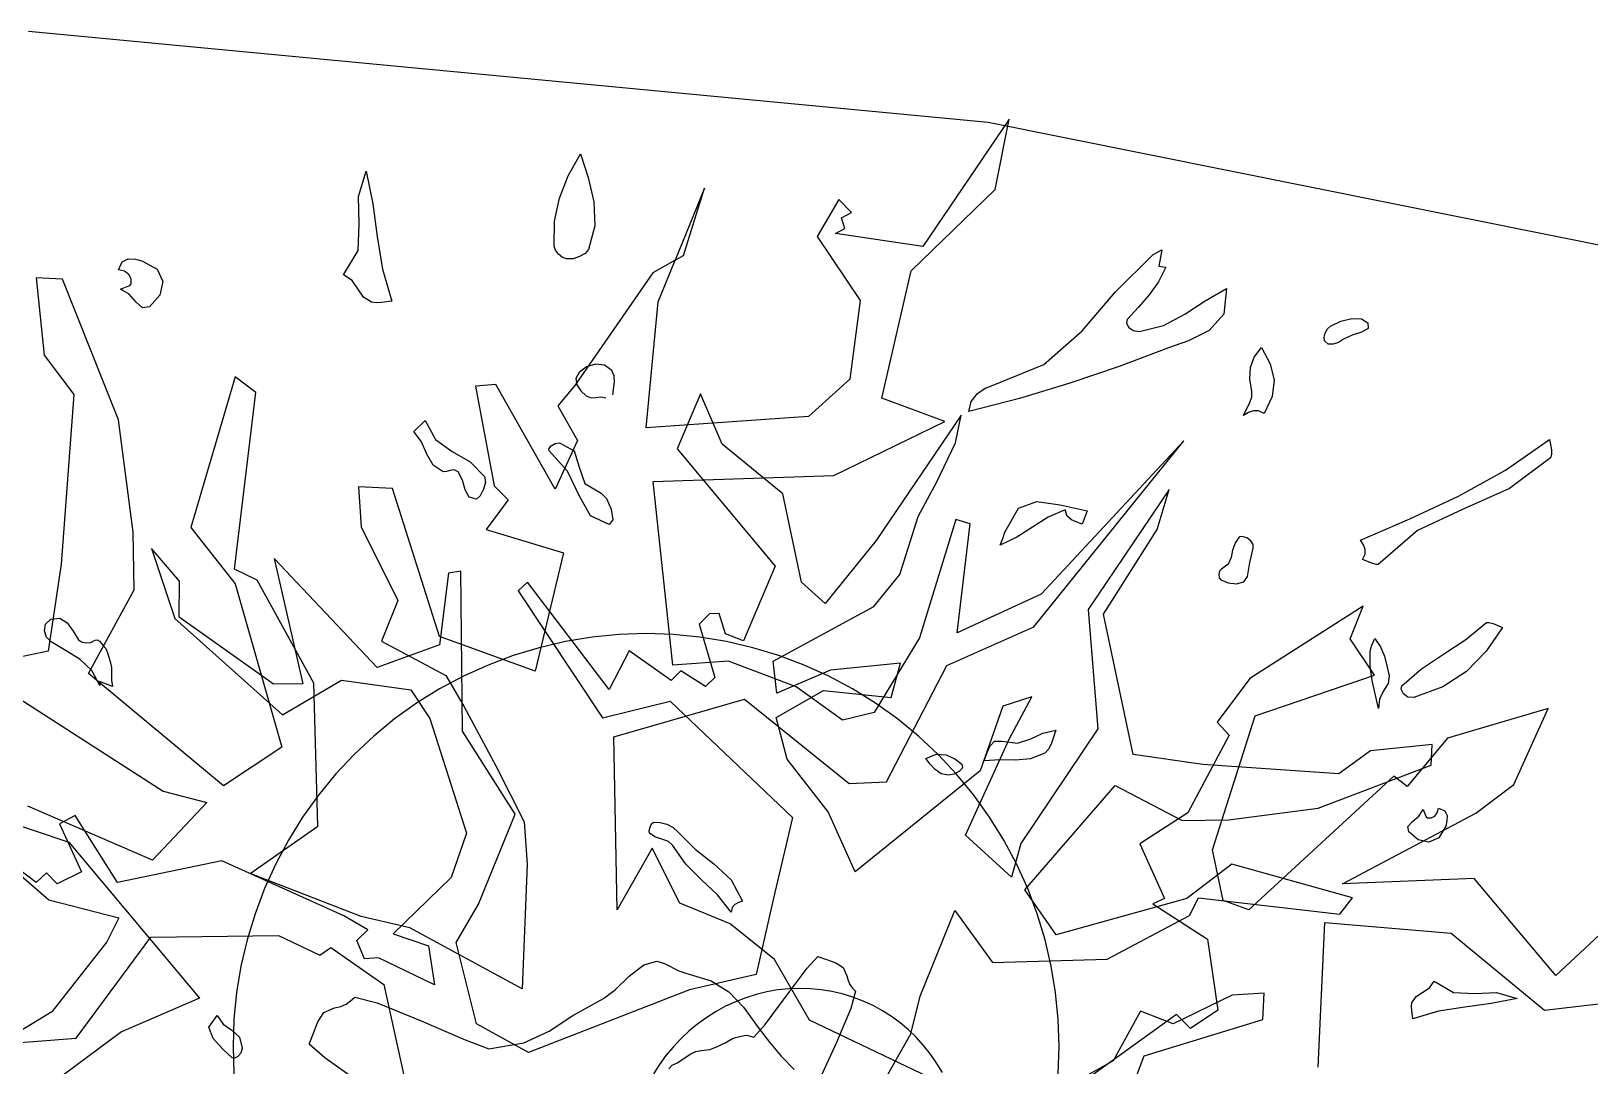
# Model space of a CAD drawing. Extents: x -81148 to 10972, y -53931 to 52487.
# Drawn here: x -21144 to -19922, y -24158 to -23347 of the extents above; entities that cross this region are included whole.
import ezdxf

# ---------------------------------------------------------------- set-up
doc = ezdxf.new("R2010")
doc.units = 0
doc.layers.get('0').update_dxf_attribs({"linetype": 'CONTINUOUS'})

msp = doc.modelspace()

# ---------------------------------------------------------------- linework, layer by layer
for p, q in [((-21145.9, -23346.8), (-20393.9, -23418)), ((-20377.4, -23415.8), (-20445, -23515.6)), ((-20393.9, -23418), (-19739.3, -23549.6)), ((-20388.5, -23470.8), (-20377.4, -23415.8)), ((-20723, -23460.3), (-20713.4, -23442.9)), ((-20713.4, -23442.9), (-20707.4, -23461.6)), ((-20887.4, -23476.5), (-20881.4, -23456.5)), ((-20881.4, -23456.5), (-20876.2, -23482)), ((-20729.8, -23477.6), (-20723, -23460.3)), ((-20707.4, -23461.6), (-20703, -23480.5)), ((-20886.7, -23497.8), (-20887.4, -23476.5)), ((-20616.1, -23469.9), (-20639.1, -23526.2)), ((-20632.6, -23522.6), (-20616.1, -23469.9)), ((-20454.1, -23534.7), (-20388.5, -23470.8)), ((-20876.2, -23482), (-20872.7, -23507.7)), ((-20733.6, -23495.7), (-20729.8, -23477.6)), ((-20703, -23480.5), (-20702.1, -23499.3)), ((-20510.8, -23478.7), (-20527.8, -23507.8)), ((-20501, -23488.8), (-20510.8, -23478.7)), ((-20508.7, -23493.2), (-20501, -23488.8)), ((-20887.7, -23518.7), (-20886.7, -23497.8)), ((-20734.1, -23515.3), (-20733.6, -23495.7)), ((-20702.1, -23499.3), (-20707, -23517.9)), ((-20506.1, -23501.4), (-20508.7, -23493.2)), ((-20872.7, -23507.7), (-20868.5, -23533.3)), ((-20527.8, -23507.8), (-20494.1, -23557.8)), ((-20513.6, -23505.4), (-20506.1, -23501.4)), ((-20445, -23515.6), (-20513.6, -23505.4)), ((-21072.6, -23527.6), (-21067.8, -23525.3)), ((-21067.8, -23525.3), (-21062.2, -23525.4)), ((-21062.2, -23525.4), (-21057, -23526.7)), ((-20899.1, -23537.7), (-20887.7, -23518.7)), ((-20733, -23518.4), (-20734.1, -23515.3)), ((-20730.6, -23521.6), (-20733, -23518.4)), ((-20727.4, -23524.1), (-20730.6, -23521.6)), ((-20724.2, -23525.3), (-20727.4, -23524.1)), ((-20719.2, -23525.1), (-20724.2, -23525.3)), ((-20714.1, -23523.5), (-20719.2, -23525.1)), ((-20709.7, -23521), (-20714.1, -23523.5)), ((-20707, -23517.9), (-20709.7, -23521)), ((-20639.1, -23526.2), (-20632.6, -23522.6)), ((-20294.2, -23551), (-20264.6, -23521.8)), ((-20264.6, -23521.8), (-20257.7, -23518.3)), ((-20258.7, -23524), (-20260.2, -23531.1)), ((-20257.7, -23518.3), (-20258.7, -23524)), ((-21075.4, -23533.8), (-21072.6, -23527.6)), ((-21070.6, -23535), (-21075.4, -23533.8)), ((-21067.2, -23537.5), (-21070.6, -23535)), ((-21065.4, -23540.9), (-21067.2, -23537.5)), ((-21057, -23526.7), (-21045.1, -23533.4)), ((-21045.1, -23533.4), (-21040.7, -23543.1)), ((-20892.3, -23542.2), (-20899.1, -23537.7)), ((-20868.5, -23533.3), (-20861.1, -23558.3)), ((-20656.6, -23536.2), (-20717.7, -23624.5)), ((-20639.1, -23526.2), (-20656.6, -23536.2)), ((-20652.5, -23559), (-20639.1, -23526.2)), ((-20477.3, -23634.3), (-20454.1, -23534.7)), ((-20254.6, -23531.8), (-20260.3, -23543.3)), ((-20260.2, -23531.1), (-20254.6, -23531.8)), ((-21119.2, -23541.2), (-21139.9, -23540.2)), ((-21139.9, -23540.2), (-21133.7, -23600.6)), ((-21075.5, -23651.5), (-21119.2, -23541.2)), ((-21073.9, -23548.9), (-21068.6, -23547)), ((-21067.1, -23553), (-21073.9, -23548.9)), ((-21068.6, -23547), (-21066.5, -23546)), ((-21066.5, -23546), (-21065.4, -23544.7)), ((-21065.4, -23544.7), (-21065.4, -23540.9)), ((-21040.7, -23543.1), (-21043, -23553.6)), ((-20883.5, -23555.2), (-20892.3, -23542.2)), ((-20260.3, -23543.3), (-20267.6, -23553.5)), ((-20223.7, -23558.1), (-20207.2, -23548.5)), ((-20207.2, -23548.5), (-20209.1, -23568.5)), ((-21061.6, -23559.2), (-21067.1, -23553)), ((-21056.5, -23563.7), (-21061.6, -23559.2)), ((-21043, -23553.6), (-21051, -23562.9)), ((-20877, -23559.3), (-20883.5, -23555.2)), ((-20873.3, -23559.8), (-20877, -23559.3)), ((-20869.3, -23559.5), (-20873.3, -23559.8)), ((-20861.1, -23558.3), (-20869.3, -23559.5)), ((-20661.9, -23657.7), (-20652.5, -23559)), ((-20494.1, -23557.8), (-20502.3, -23619.5)), ((-20320.3, -23581.6), (-20294.2, -23551)), ((-20267.6, -23553.5), (-20276.1, -23563.1)), ((-20239.7, -23568.5), (-20223.7, -23558.1)), ((-21051, -23562.9), (-21056.5, -23563.7)), ((-20285, -23572.7), (-20285.5, -23575.4)), ((-20276.1, -23563.1), (-20285, -23572.7)), ((-20256.5, -23577.4), (-20239.7, -23568.5)), ((-20209.1, -23568.5), (-20220.6, -23581.3)), ((-20125.6, -23577.9), (-20117.6, -23574.1)), ((-20117.6, -23574.1), (-20109, -23572)), ((-20109, -23572), (-20101.3, -23572.2)), ((-20101.3, -23572.2), (-20096.3, -23575.4)), ((-20350.2, -23608), (-20320.3, -23581.6)), ((-20285.5, -23575.4), (-20283.8, -23578.7)), ((-20283.8, -23578.7), (-20280.3, -23581.5)), ((-20280.3, -23581.5), (-20275.4, -23582.3)), ((-20275.4, -23582.3), (-20256.5, -23577.4)), ((-20220.6, -23581.3), (-20236.8, -23589.4)), ((-20130.6, -23586.7), (-20129.7, -23583.4)), ((-20129.7, -23583.4), (-20127.9, -23580.2)), ((-20127.9, -23580.2), (-20125.6, -23577.9)), ((-20108.6, -23585), (-20115.3, -23588.2)), ((-20101.2, -23582.7), (-20108.6, -23585)), ((-20096, -23579.9), (-20101.2, -23582.7)), ((-20096.3, -23575.4), (-20096, -23579.9)), ((-20252.5, -23595.1), (-20291.1, -23609.5)), ((-20236.8, -23589.4), (-20252.5, -23595.1)), ((-20185.3, -23602.4), (-20179.7, -23594.6)), ((-20179.7, -23594.6), (-20172.8, -23607.4)), ((-20130.2, -23589.4), (-20130.6, -23586.7)), ((-20127.4, -23592.1), (-20130.2, -23589.4)), ((-20123.6, -23592.2), (-20127.4, -23592.1)), ((-20119.3, -23590.7), (-20123.6, -23592.2)), ((-20115.3, -23588.2), (-20119.3, -23590.7)), ((-21133.7, -23600.6), (-21110.3, -23631.5)), ((-20708.6, -23609.8), (-20714.5, -23614.2)), ((-20701.6, -23607.7), (-20708.6, -23609.8)), ((-20694.6, -23608.5), (-20701.6, -23607.7)), ((-20688.8, -23612.7), (-20694.6, -23608.5)), ((-20391.2, -23624.7), (-20350.2, -23608)), ((-20291.1, -23609.5), (-20329.9, -23622.7)), ((-20188.8, -23619.2), (-20188.2, -23610.4)), ((-20188.2, -23610.4), (-20185.3, -23602.4)), ((-20172.8, -23607.4), (-20169.8, -23620.2)), ((-20984.1, -23617.7), (-21018.7, -23735.8)), ((-20967.7, -23630), (-20984.1, -23617.7)), ((-20714.5, -23614.2), (-20716.9, -23619)), ((-20716.9, -23619), (-20716.2, -23624)), ((-20686.9, -23617), (-20688.8, -23612.7)), ((-20688.1, -23631.7), (-20686.7, -23621.7)), ((-20686.7, -23621.7), (-20686.9, -23617)), ((-20502.3, -23619.5), (-20534.6, -23648.7)), ((-20329.9, -23622.7), (-20369.2, -23634.6)), ((-20187.3, -23629.1), (-20188.8, -23619.2)), ((-20169.8, -23620.2), (-20171.2, -23633.2)), ((-21110.3, -23631.5), (-21120.2, -23764.5)), ((-20984.4, -23768.5), (-20967.7, -23630)), ((-20779.7, -23623.8), (-20795.6, -23625.1)), ((-20795.6, -23625.1), (-20781, -23703.1)), ((-20733.2, -23705.8), (-20779.7, -23623.8)), ((-20717.7, -23624.5), (-20731.2, -23640.3)), ((-20716.2, -23624), (-20713.2, -23628.6)), ((-20713.2, -23628.6), (-20708.9, -23632.6)), ((-20708.9, -23632.6), (-20705.1, -23634.1)), ((-20705.1, -23634.1), (-20701.4, -23633.8)), ((-20701.4, -23633.8), (-20697.5, -23633.3)), ((-20697.5, -23633.3), (-20693.4, -23634.2)), ((-20619.4, -23631.1), (-20637.6, -23674)), ((-20602.2, -23670.5), (-20619.4, -23631.1)), ((-20427.8, -23652.8), (-20477.3, -23634.3)), ((-20369.2, -23634.6), (-20409.1, -23644.9)), ((-20407.2, -23636.9), (-20402.2, -23630.8)), ((-20402.2, -23630.8), (-20396.2, -23626.7)), ((-20396.2, -23626.7), (-20391.2, -23624.7)), ((-20189, -23638.3), (-20187.3, -23633.6)), ((-20187.3, -23633.6), (-20187.3, -23629.1)), ((-20171.2, -23633.2), (-20177.6, -23646.4)), ((-20731.2, -23640.3), (-20715.7, -23667.5)), ((-20409.1, -23644.9), (-20407.2, -23636.9)), ((-20193.7, -23647.9), (-20189, -23638.3)), ((-20189.9, -23645.7), (-20193.7, -23647.9)), ((-20185.9, -23644.4), (-20189.9, -23645.7)), ((-20181.9, -23644.4), (-20185.9, -23644.4)), ((-20177.6, -23646.4), (-20181.9, -23644.4)), ((-21064, -23739.3), (-21075.5, -23651.5)), ((-20844, -23660.5), (-20835.1, -23652)), ((-20835.1, -23652), (-20826.9, -23666.8)), ((-20534.6, -23648.7), (-20661.9, -23657.7)), ((-20514.7, -23695), (-20427.8, -23652.8)), ((-20415, -23647.8), (-20481.7, -23746)), ((-20419.5, -23669.5), (-20415, -23647.8)), ((-20837.9, -23668.6), (-20844, -23660.5)), ((-20833.7, -23678.2), (-20837.9, -23668.6)), ((-20826.9, -23666.8), (-20813.9, -23676.1)), ((-20738.1, -23674.1), (-20736.3, -23671.9)), ((-20736.3, -23671.9), (-20733.2, -23670)), ((-20715.7, -23667.5), (-20733.2, -23705.8)), ((-20733.2, -23670), (-20729.8, -23669.3)), ((-20729.8, -23669.3), (-20718.3, -23675.8)), ((-20554.8, -23709.4), (-20602.2, -23670.5)), ((-20434.1, -23700), (-20419.5, -23669.5)), ((-20358.2, -23813.5), (-20240.5, -23667.8)), ((-20240.5, -23667.8), (-20352.3, -23788)), ((-19988.4, -23690.9), (-19953.9, -23666.9)), ((-19953.9, -23666.9), (-19952.5, -23675)), ((-20828.8, -23686.8), (-20833.7, -23678.2)), ((-20813.9, -23676.1), (-20799.8, -23684.3)), ((-20799.8, -23684.3), (-20788.5, -23695.8)), ((-20737.8, -23675.8), (-20738.1, -23674.1)), ((-20723.5, -23691.5), (-20737.8, -23675.8)), ((-20718.3, -23675.8), (-20714.3, -23688.4)), ((-20637.6, -23674), (-20560.9, -23766.2)), ((-19953.3, -23681.3), (-19985.3, -23705.3)), ((-19952.3, -23678.6), (-19953.3, -23681.3)), ((-19952.5, -23675), (-19952.3, -23678.6)), ((-20820.9, -23692.1), (-20828.8, -23686.8)), ((-20818.4, -23691.9), (-20820.9, -23692.1)), ((-20815.4, -23691), (-20818.4, -23691.9)), ((-20812.3, -23690.6), (-20815.4, -23691)), ((-20809.3, -23692.2), (-20812.3, -23690.6)), ((-20805.8, -23698.7), (-20809.3, -23692.2)), ((-20788.5, -23695.8), (-20787.9, -23700.2)), ((-20714.5, -23710.6), (-20723.5, -23691.5)), ((-20714.3, -23688.4), (-20709.9, -23701.3)), ((-20656.5, -23699.6), (-20514.7, -23695)), ((-20025.2, -23711.2), (-19988.4, -23690.9)), ((-20860.7, -23705.3), (-20887.4, -23703.9)), ((-20887.4, -23703.9), (-20885.3, -23735.3)), ((-20823.9, -23821.1), (-20860.7, -23705.3)), ((-20803.6, -23706.3), (-20805.8, -23698.7)), ((-20800.6, -23712.1), (-20803.6, -23706.3)), ((-20789.3, -23705.8), (-20791.9, -23710.9)), ((-20787.9, -23700.2), (-20789.3, -23705.8)), ((-20781, -23703.1), (-20770.1, -23714.2)), ((-20709.9, -23701.3), (-20697.2, -23708.9)), ((-20641.1, -23843.6), (-20656.5, -23699.6)), ((-20448.6, -23727.1), (-20434.1, -23700)), ((-20251.9, -23706.1), (-20315.4, -23800.1)), ((-20261.5, -23737.3), (-20251.9, -23706.1)), ((-19985.3, -23705.3), (-20021.6, -23721.3)), ((-20794.9, -23713.5), (-20800.6, -23712.1)), ((-20791.9, -23710.9), (-20794.9, -23713.5)), ((-20770.1, -23714.2), (-20787.2, -23737.3)), ((-20705.5, -23726.7), (-20714.5, -23710.6)), ((-20697.2, -23708.9), (-20693, -23713.1)), ((-20693, -23713.1), (-20689.4, -23721.5)), ((-20540.1, -23778.7), (-20554.8, -23709.4)), ((-20380.7, -23739.3), (-20370.2, -23720.7)), ((-20370.2, -23720.7), (-20355.6, -23715.4)), ((-20355.6, -23715.4), (-20337.4, -23717.9)), ((-20337.4, -23717.9), (-20316.3, -23722.7)), ((-20063.3, -23729), (-20025.2, -23711.2)), ((-20691, -23733.4), (-20705.5, -23726.7)), ((-20688.1, -23729.7), (-20691, -23733.4)), ((-20689.4, -23721.5), (-20688.1, -23729.7)), ((-20463.2, -23772.7), (-20448.6, -23727.1)), ((-20419.2, -23729.5), (-20447.8, -23822.3)), ((-20408, -23732.8), (-20419.2, -23729.5)), ((-20418.2, -23818.3), (-20408, -23732.8)), ((-20346.8, -23727.7), (-20359.2, -23735.4)), ((-20333.5, -23721.9), (-20346.8, -23727.7)), ((-20331.9, -23727), (-20333.5, -23721.9)), ((-20328.6, -23729.8), (-20331.9, -23727)), ((-20324.4, -23731.5), (-20328.6, -23729.8)), ((-20320.1, -23733.1), (-20324.4, -23731.5)), ((-20316.3, -23722.7), (-20320.1, -23733.1)), ((-20102.2, -23745.7), (-20063.3, -23729)), ((-20021.6, -23721.3), (-20057.5, -23738.2)), ((-21063.2, -23784.6), (-21064, -23739.3)), ((-21018.7, -23735.8), (-20984.1, -23780)), ((-20885.3, -23735.3), (-20856.4, -23793)), ((-20787.2, -23737.3), (-20726.7, -23755.5)), ((-20371.4, -23743.4), (-20384.5, -23749.7)), ((-20384.5, -23749.7), (-20382.5, -23744.5)), ((-20382.5, -23744.5), (-20380.7, -23739.3)), ((-20359.2, -23735.4), (-20371.4, -23743.4)), ((-20303.6, -23803.8), (-20261.5, -23737.3)), ((-20198.3, -23744.6), (-20200.3, -23748)), ((-20196.8, -23743.2), (-20198.3, -23744.6)), ((-20194.7, -23742.8), (-20196.8, -23743.2)), ((-20191.1, -23743.9), (-20194.7, -23742.8)), ((-20188.1, -23746.2), (-20191.1, -23743.9)), ((-20057.5, -23738.2), (-20088.3, -23764.7)), ((-21027.7, -23777.8), (-21049.6, -23752.2)), ((-21049.6, -23752.2), (-21031.2, -23807.1)), ((-20726.7, -23755.5), (-20748.9, -23848.4)), ((-20481.7, -23746), (-20521.7, -23795.3)), ((-20202.3, -23753.6), (-20203.5, -23759.4)), ((-20200.3, -23748), (-20202.3, -23753.6)), ((-20186.3, -23749), (-20188.1, -23746.2)), ((-20187.6, -23757.7), (-20186.1, -23752)), ((-20186.1, -23752), (-20186.3, -23749)), ((-20099.8, -23749.3), (-20102.2, -23745.7)), ((-20100.6, -23760.9), (-20098.5, -23756.8)), ((-20098.4, -23753), (-20099.8, -23749.3)), ((-20098.5, -23756.8), (-20098.4, -23753)), ((-21120.2, -23764.5), (-21130.5, -23832.7)), ((-20966.6, -23777.1), (-20984.4, -23768.5)), ((-20872.7, -23845.4), (-20953.4, -23760)), ((-20953.4, -23760), (-20931, -23858.4)), ((-20560.9, -23766.2), (-20585.6, -23824.7)), ((-20210.9, -23768.3), (-20212.5, -23769.9)), ((-20205.8, -23764.6), (-20210.9, -23768.3)), ((-20203.5, -23759.4), (-20205.8, -23764.6)), ((-20190.7, -23774.3), (-20188.7, -23763.3)), ((-20188.7, -23763.3), (-20187.6, -23757.7)), ((-20093.1, -23763.8), (-20100.6, -23760.9)), ((-20089.9, -23764.8), (-20093.1, -23763.8)), ((-20088.3, -23764.7), (-20089.9, -23764.8)), ((-21027.8, -23806.1), (-21027.7, -23777.8)), ((-20984.1, -23780), (-20947.4, -23907.8)), ((-20922.3, -23857.7), (-20966.6, -23777.1)), ((-20816.9, -23771.6), (-20823.9, -23827.7)), ((-20807.2, -23769.9), (-20816.9, -23771.6)), ((-20805.7, -23895.5), (-20807.2, -23769.9)), ((-20755, -23778.6), (-20762.1, -23785.3)), ((-20690.8, -23862.8), (-20755, -23778.6)), ((-20521.7, -23795.3), (-20540.1, -23778.7)), ((-20483.4, -23797.8), (-20463.2, -23772.7)), ((-20212.5, -23769.9), (-20213.1, -23772.5)), ((-20213.1, -23772.5), (-20212.8, -23775.1)), ((-20212.8, -23775.1), (-20211.5, -23776.8)), ((-20211.5, -23776.8), (-20205.7, -23779.1)), ((-20205.7, -23779.1), (-20199.2, -23779.8)), ((-20199.2, -23779.8), (-20193.6, -23778.4)), ((-20193.6, -23778.4), (-20190.7, -23774.3)), ((-21099, -23850.3), (-21063.2, -23784.6)), ((-20856.4, -23793), (-20869.4, -23824.8)), ((-20762.1, -23785.3), (-20696, -23884.9)), ((-20352.3, -23788), (-20418.2, -23818.3)), ((-20953.8, -23858.6), (-21027.8, -23806.1)), ((-20612.2, -23803.3), (-20620.4, -23811.5)), ((-20604.7, -23803.1), (-20612.2, -23803.3)), ((-20599.6, -23819.2), (-20604.7, -23803.1)), ((-20562.3, -23840.4), (-20483.4, -23797.8)), ((-20315.4, -23800.1), (-20308, -23893.5)), ((-20280.2, -23913.7), (-20303.6, -23803.8)), ((-20100.1, -23797.4), (-20188.7, -23854)), ((-20110.2, -23823), (-20100.1, -23797.4)), ((-21133.5, -23816.7), (-21132.6, -23811.6)), ((-21131.7, -23821.8), (-21133.5, -23816.7)), ((-21132.6, -23811.6), (-21128.5, -23807.6)), ((-21128.5, -23807.6), (-21121.3, -23806.8)), ((-21121.3, -23806.8), (-21115.6, -23810.6)), ((-21115.6, -23810.6), (-21110.8, -23816.9)), ((-21110.8, -23816.9), (-21106.7, -23823.7)), ((-21031.2, -23807.1), (-20946.8, -23882.7)), ((-20620.4, -23811.5), (-20608, -23853.4)), ((-20426.3, -23843.8), (-20358.2, -23813.5)), ((-20019.6, -23823.6), (-20003.3, -23810.3)), ((-19990.8, -23814.1), (-20003.6, -23832.8)), ((-20003.3, -23810.3), (-20001.4, -23810.1)), ((-20001.4, -23810.1), (-19998.2, -23811.1)), ((-19998.2, -23811.1), (-19990.8, -23814.1)), ((-21128.1, -23825.5), (-21131.7, -23821.8)), ((-21116.5, -23832.4), (-21128.1, -23825.5)), ((-21106.7, -23823.7), (-21104.4, -23825.5)), ((-21104.4, -23825.5), (-21101, -23826.2)), ((-21101, -23826.2), (-21097.2, -23825.8)), ((-21097.2, -23825.8), (-21093.7, -23824.1)), ((-21093.7, -23824.1), (-21092, -23823.7)), ((-21092, -23823.7), (-21090.4, -23824.8)), ((-21090.4, -23824.8), (-21087.3, -23828.3)), ((-21087.3, -23828.3), (-21085.3, -23830.7)), ((-21085.3, -23830.7), (-21084, -23833.9)), ((-20823.9, -23827.7), (-20872.7, -23845.4)), ((-20869.4, -23824.8), (-20818.9, -23851.7)), ((-20748.9, -23848.4), (-20823.9, -23821.1)), ((-20745.7, -23830), (-20766, -23836.1)), ((-20725.1, -23825.1), (-20745.7, -23830)), ((-20704.2, -23821.7), (-20725.1, -23825.1)), ((-20683.1, -23819.6), (-20704.2, -23821.7)), ((-20661.9, -23818.9), (-20683.1, -23819.6)), ((-20640.8, -23819.6), (-20661.9, -23818.9)), ((-20619.7, -23821.7), (-20640.8, -23819.6)), ((-20598.8, -23825.1), (-20619.7, -23821.7)), ((-20585.6, -23824.7), (-20599.6, -23819.2)), ((-20578.2, -23830), (-20598.8, -23825.1)), ((-20557.9, -23836.1), (-20578.2, -23830)), ((-20447.8, -23822.3), (-20483.1, -23880.8)), ((-20091.2, -23851.5), (-20110.2, -23823)), ((-20094.5, -23833.2), (-20094, -23830.5)), ((-20094, -23830.5), (-20093.1, -23827.9)), ((-20093.1, -23827.9), (-20090.9, -23822.7)), ((-20090.9, -23822.7), (-20086.4, -23829.3)), ((-20086.4, -23829.3), (-20083.4, -23836.5)), ((-20037.1, -23835.1), (-20019.6, -23823.6)), ((-21130.5, -23832.7), (-21273.3, -23862.2)), ((-21105.5, -23839.3), (-21116.5, -23832.4)), ((-21096.3, -23847.9), (-21105.5, -23839.3)), ((-21084, -23833.9), (-21083.1, -23837.3)), ((-21083.1, -23837.3), (-21082, -23840.7)), ((-21082, -23840.7), (-21080.9, -23845.4)), ((-20766, -23836.1), (-20785.8, -23843.6)), ((-20675.3, -23832.3), (-20690.8, -23862.8)), ((-20642.3, -23855.8), (-20675.3, -23832.3)), ((-20597.3, -23840.6), (-20641.1, -23843.6)), ((-20544.4, -23860.6), (-20597.3, -23840.6)), ((-20559.4, -23865.7), (-20562.3, -23840.4)), ((-20538.1, -23843.6), (-20557.9, -23836.1)), ((-20462.5, -23842.2), (-20517.3, -23847.5)), ((-20469.9, -23869), (-20462.5, -23842.2)), ((-20094.5, -23844.6), (-20094.5, -23833.2)), ((-20083.4, -23836.5), (-20081.4, -23844.2)), ((-20054.2, -23846.6), (-20037.1, -23835.1)), ((-20003.6, -23832.8), (-20019, -23848.5)), ((-20993, -23938.3), (-21099, -23850.3)), ((-21089.9, -23859.5), (-21096.3, -23847.9)), ((-21080.9, -23845.4), (-21080.8, -23855.4)), ((-20805.1, -23852.3), (-20823.8, -23862.3)), ((-20818.9, -23851.7), (-20804.7, -23875.9)), ((-20785.8, -23843.6), (-20805.1, -23852.3)), ((-20634.6, -23848.2), (-20642.3, -23855.8)), ((-20615.4, -23860.4), (-20634.6, -23848.2)), ((-20608, -23853.4), (-20615.4, -23860.4)), ((-20517.3, -23847.5), (-20559.4, -23865.7)), ((-20518.8, -23852.3), (-20538.1, -23843.6)), ((-20500.1, -23862.3), (-20518.8, -23852.3)), ((-20473.5, -23935.2), (-20426.3, -23843.8)), ((-20188.7, -23854), (-20214.5, -23888.2)), ((-20184.5, -23883.3), (-20091.2, -23851.5)), ((-20092.9, -23855.7), (-20094.5, -23844.6)), ((-20081.4, -23844.2), (-20079.7, -23851.9)), ((-20079.7, -23851.9), (-20080.5, -23857.9)), ((-20069.7, -23859.8), (-20054.2, -23846.6)), ((-20019, -23848.5), (-20037.6, -23860.7)), ((-21156.8, -23867.4), (-21040.3, -23942.4)), ((-21080, -23860.4), (-21090.2, -23856.4)), ((-21090.2, -23856.4), (-21089.9, -23859.5)), ((-21080.8, -23855.4), (-21080, -23860.4)), ((-20931, -23858.4), (-20953.8, -23858.6)), ((-20946.8, -23882.7), (-20900.7, -23855.4)), ((-20919.2, -23969.9), (-20922.3, -23857.7)), ((-20900.7, -23855.4), (-20846.2, -23862.9)), ((-20846.2, -23862.9), (-20831.4, -23885.4)), ((-20823.8, -23862.3), (-20841.8, -23873.5)), ((-20559.9, -23884.8), (-20523, -23863.5)), ((-20507.9, -23886.7), (-20544.4, -23860.6)), ((-20523, -23863.5), (-20469.9, -23869)), ((-20482.1, -23873.5), (-20500.1, -23862.3)), ((-20087.9, -23877.6), (-20092.9, -23855.7)), ((-20084, -23863.8), (-20087.3, -23870.2)), ((-20080.5, -23857.9), (-20084, -23863.8)), ((-20070.2, -23862.5), (-20069.7, -23859.8)), ((-20068.4, -23866), (-20070.2, -23862.5)), ((-20065, -23868.7), (-20068.4, -23866)), ((-20037.6, -23860.7), (-20060.2, -23869)), ((-20841.8, -23873.5), (-20859, -23885.8)), ((-20804.7, -23875.9), (-20779.8, -23922.6)), ((-20696, -23884.9), (-20643.2, -23871.9)), ((-20687.3, -23899.9), (-20584.8, -23870.2)), ((-20643.2, -23871.9), (-20547.3, -23963.1)), ((-20584.8, -23870.2), (-20502.9, -23936.4)), ((-20464.9, -23885.8), (-20482.1, -23873.5)), ((-20382.4, -23875.9), (-20400.2, -23926.5)), ((-20359.7, -23868.5), (-20382.4, -23875.9)), ((-20377.5, -23901.7), (-20359.7, -23868.5)), ((-20087.3, -23870.2), (-20087.9, -23877.6)), ((-20060.2, -23869), (-20065, -23868.7)), ((-19954.9, -23877.7), (-20034, -23900.8)), ((-19981.8, -23937.1), (-19954.9, -23877.7)), ((-20859, -23885.8), (-20875.4, -23899.2)), ((-20831.4, -23885.4), (-20802.7, -23975.4)), ((-20551.3, -23917.3), (-20559.9, -23884.8)), ((-20483.1, -23880.8), (-20507.9, -23886.7)), ((-20448.5, -23899.2), (-20464.9, -23885.8)), ((-20218.1, -23988.5), (-20184.5, -23883.3)), ((-20214.5, -23888.2), (-20204.9, -23898.4)), ((-20875.4, -23899.2), (-20890.8, -23913.7)), ((-20764.5, -23960.3), (-20805.7, -23895.5)), ((-20684.7, -24035.5), (-20687.3, -23899.9)), ((-20433.1, -23913.7), (-20448.5, -23899.2)), ((-20411.7, -23977), (-20377.5, -23901.7)), ((-20392.4, -23907), (-20388.8, -23903.1)), ((-20388.8, -23903.1), (-20383.1, -23903.1)), ((-20383.1, -23903.1), (-20370.9, -23904.7)), ((-20370.9, -23904.7), (-20360.5, -23901.5)), ((-20308, -23893.5), (-20368.3, -23983.4)), ((-20360.5, -23901.5), (-20351, -23897)), ((-20351, -23897), (-20340.9, -23894.6)), ((-20340.9, -23894.6), (-20344.2, -23904.7)), ((-20204.9, -23898.4), (-20237.3, -23959.3)), ((-20034, -23900.8), (-20065.4, -23938.8)), ((-20947.4, -23907.8), (-20993, -23938.3)), ((-20890.8, -23913.7), (-20905.3, -23929.2)), ((-20442.8, -23916.9), (-20434.6, -23913.3)), ((-20434.6, -23913.3), (-20426.7, -23913.9)), ((-20418.6, -23929.2), (-20433.1, -23913.7)), ((-20426.7, -23913.9), (-20419.9, -23917.1)), ((-20397.1, -23918.5), (-20394.8, -23912.7)), ((-20394.8, -23912.7), (-20392.4, -23907)), ((-20349.5, -23912.6), (-20360.6, -23917.1)), ((-20346.3, -23909.2), (-20349.5, -23912.6)), ((-20344.2, -23904.7), (-20346.3, -23909.2)), ((-20225.6, -23921.5), (-20280.2, -23913.7)), ((-20094.3, -23910.8), (-20119.1, -23928.9)), ((-20045.9, -23905.9), (-20094.3, -23910.8)), ((-20046.8, -23921.9), (-20045.9, -23905.9)), ((-20779.8, -23922.6), (-20757.5, -23966.4)), ((-20519.2, -23958.6), (-20551.3, -23917.3)), ((-20400.2, -23926.5), (-20498.2, -24005.7)), ((-20439.2, -23921.3), (-20442.8, -23916.9)), ((-20435.4, -23925.5), (-20439.2, -23921.3)), ((-20430.8, -23928.7), (-20435.4, -23925.5)), ((-20425.2, -23929.9), (-20430.8, -23928.7)), ((-20416.3, -23926.8), (-20420.5, -23929)), ((-20419.9, -23917.1), (-20414.5, -23921.3)), ((-20413.9, -23924), (-20416.3, -23926.8)), ((-20414.5, -23921.3), (-20413.9, -23924)), ((-20384.8, -23917.8), (-20397.1, -23918.5)), ((-20372.5, -23918.1), (-20384.8, -23917.8)), ((-20360.6, -23917.1), (-20372.5, -23918.1)), ((-20119.1, -23928.9), (-20225.6, -23921.5)), ((-20135.2, -23955.8), (-20046.8, -23921.9)), ((-20905.3, -23929.2), (-20918.7, -23945.6)), ((-20502.9, -23936.4), (-20473.5, -23935.2)), ((-20420.5, -23929), (-20425.2, -23929.9)), ((-20405.2, -23945.6), (-20418.6, -23929.2)), ((-20365.1, -24019.8), (-20294.4, -23938)), ((-20294.4, -23938), (-20241.8, -23965.5)), ((-20076, -23930.6), (-20189.5, -24035.4)), ((-20065.4, -23938.8), (-20076, -23930.6)), ((-20011.6, -23959.7), (-19981.8, -23937.1)), ((-21006.2, -23951.3), (-21048.8, -23996.6)), ((-21040.3, -23942.4), (-21006.2, -23951.3)), ((-20918.7, -23945.6), (-20931.1, -23962.8)), ((-20392.8, -23962.8), (-20405.2, -23945.6)), ((-21180, -23960.4), (-21114.3, -23982.5)), ((-21048.8, -23996.6), (-21146.5, -23954.2)), ((-21109.3, -23961.5), (-21121.7, -23967.9)), ((-21076.1, -24013.9), (-21109.3, -23961.5)), ((-20931.1, -23962.8), (-20942.2, -23980.8)), ((-20793.4, -24031), (-20764.5, -23960.3)), ((-20547.3, -23963.1), (-20562.2, -24026.2)), ((-20498.2, -24005.7), (-20519.2, -23958.6)), ((-20381.6, -23980.8), (-20392.8, -23962.8)), ((-20237.3, -23959.3), (-20275, -23983.7)), ((-20241.8, -23965.5), (-20205.6, -23964.8)), ((-20205.6, -23964.8), (-20135.2, -23955.8)), ((-20116.3, -24014.9), (-20011.6, -23959.7)), ((-20061.3, -23966.2), (-20056.4, -23962)), ((-20056.4, -23962), (-20053, -23956.8)), ((-20053, -23956.8), (-20051.5, -23960.8)), ((-20051.5, -23960.8), (-20050.7, -23962.5)), ((-20050.7, -23962.5), (-20049.7, -23963.3)), ((-20049.7, -23963.3), (-20046.6, -23963.3)), ((-20046.6, -23963.3), (-20043.9, -23961.9)), ((-20043.9, -23961.9), (-20041.9, -23959.3)), ((-20041.9, -23959.3), (-20040.9, -23955.6)), ((-20040.9, -23955.6), (-20035.9, -23957.8)), ((-20035.9, -23957.8), (-20034.1, -23961.5)), ((-20034.1, -23961.5), (-20034.3, -23965.7)), ((-21121.7, -23967.9), (-21104.5, -24005.5)), ((-20972.2, -24007), (-20919.2, -23969.9)), ((-20802.7, -23975.4), (-20814.6, -24010.1)), ((-20757.5, -23966.4), (-20755.2, -23999.7)), ((-20659.6, -23973.4), (-20658.8, -23970.5)), ((-20659.4, -23975.2), (-20659.6, -23973.4)), ((-20655, -23978.1), (-20659.4, -23975.2)), ((-20658.8, -23970.5), (-20657.6, -23967.9)), ((-20657.6, -23967.9), (-20656.2, -23966.7)), ((-20656.2, -23966.7), (-20651, -23966.9)), ((-20651, -23966.9), (-20645.6, -23968.3)), ((-20645.6, -23968.3), (-20640.7, -23970.8)), ((-20640.7, -23970.8), (-20637, -23974.3)), ((-20637, -23974.3), (-20623.6, -23987.9)), ((-20375.5, -24009.7), (-20411.7, -23977)), ((-20064.9, -23970.2), (-20061.3, -23966.2)), ((-20064.3, -23974.4), (-20064.9, -23970.2)), ((-20056.9, -23980.5), (-20064.3, -23974.4)), ((-20035.3, -23969.8), (-20040.7, -23979)), ((-20034.3, -23965.7), (-20035.3, -23969.8)), ((-21139.8, -24013.9), (-21185.8, -23979.3)), ((-21185.8, -23979.3), (-21129.9, -24027.6)), ((-21114.3, -23982.5), (-21011.8, -24104.6)), ((-20942.2, -23980.8), (-20952.2, -23999.4)), ((-20657.1, -23987), (-20684.7, -24035.5)), ((-20635.5, -24030.1), (-20657.1, -23987)), ((-20649.6, -23979.9), (-20655, -23978.1)), ((-20644.5, -23981.8), (-20649.6, -23979.9)), ((-20641.3, -23984.7), (-20644.5, -23981.8)), ((-20630.9, -23999.7), (-20641.3, -23984.7)), ((-20623.6, -23987.9), (-20608.8, -23999.4)), ((-20371.7, -23999.4), (-20381.6, -23980.8)), ((-20368.3, -23983.4), (-20375.5, -24009.7)), ((-20275, -23983.7), (-20255.6, -24026.6)), ((-20209.8, -24028.2), (-20218.1, -23988.5)), ((-20048.4, -23982.3), (-20056.9, -23980.5)), ((-20040.7, -23979), (-20048.4, -23982.3)), ((-20994.3, -23996.9), (-21076.1, -24013.9)), ((-20898.9, -24040.2), (-20994.3, -23996.9)), ((-20952.2, -23999.4), (-20961, -24018.7)), ((-20755.2, -23999.7), (-20759.1, -24097.3)), ((-20618.5, -24012), (-20630.9, -23999.7)), ((-20608.8, -23999.4), (-20595.4, -24011.9)), ((-20362.9, -24018.7), (-20371.7, -23999.4)), ((-20202.8, -23999.7), (-20238.3, -24026.4)), ((-20108.3, -24026.1), (-20202.8, -23999.7)), ((-21131.7, -24006.4), (-21139.8, -24013.9)), ((-21123.5, -24015), (-21131.7, -24006.4)), ((-21104.5, -24005.5), (-21123.5, -24015)), ((-20885.3, -24040.5), (-20972.2, -24007)), ((-20814.6, -24010.1), (-20860.2, -24054.3)), ((-20606, -24023.7), (-20618.5, -24012)), ((-20595.4, -24011.9), (-20586.4, -24028.7)), ((-20012.9, -24010.9), (-20116.3, -24014.9)), ((-19948.9, -24086.9), (-20012.9, -24010.9)), ((-20961, -24018.7), (-20968.4, -24038.6)), ((-20595.3, -24037.1), (-20606, -24023.7)), ((-20562.2, -24026.2), (-20575.8, -24086)), ((-20340.7, -24054.9), (-20365.1, -24019.8)), ((-20355.4, -24038.6), (-20362.9, -24018.7)), ((-20236, -24039.9), (-20229.1, -24026.1)), ((-20229.1, -24026.1), (-20118.2, -24038.7)), ((-20118.2, -24038.7), (-20108.3, -24026.1)), ((-21129.9, -24027.6), (-21075.1, -24041.7)), ((-20968.4, -24038.6), (-20974.6, -24058.8)), ((-20810.8, -24061), (-20793.4, -24031)), ((-20596.1, -24046.3), (-20635.5, -24030.1)), ((-20594.4, -24033.6), (-20595.3, -24037.1)), ((-20592.4, -24031.2), (-20594.4, -24033.6)), ((-20589.6, -24029.7), (-20592.4, -24031.2)), ((-20586.4, -24028.7), (-20589.6, -24029.7)), ((-20447.1, -24103), (-20420.1, -24036)), ((-20420.1, -24036), (-20390.6, -24076.8)), ((-20349.3, -24058.8), (-20355.4, -24038.6)), ((-20238.3, -24026.4), (-20340.7, -24054.9)), ((-20255.6, -24026.6), (-20264.9, -24030.6)), ((-20264.9, -24030.6), (-20222, -24058.5)), ((-20189.5, -24035.4), (-20209.8, -24028.2)), ((-19891.3, -24033), (-19948.9, -24086.9)), ((-21075.1, -24041.7), (-21084.6, -24060.6)), ((-20880.1, -24051.1), (-20898.9, -24040.2)), ((-20847, -24049.5), (-20885.3, -24040.5)), ((-20759.1, -24097.3), (-20847, -24049.5)), ((-20561.4, -24074.2), (-20596.1, -24046.3)), ((-20300.7, -24074.1), (-20236, -24039.9)), ((-20135.3, -24158.7), (-20129.9, -24045.2)), ((-20129.9, -24045.2), (-20031.1, -24053.8)), ((-21084.6, -24060.6), (-21127.7, -24115.3)), ((-21108.6, -24135.9), (-21050, -24056.9)), ((-21050, -24056.9), (-20950.1, -24055.5)), ((-20974.6, -24058.8), (-20979.4, -24079.5)), ((-20950.1, -24055.5), (-20917.7, -24070.8)), ((-20888.6, -24059.4), (-20880.1, -24051.1)), ((-20882.7, -24073.9), (-20888.6, -24059.4)), ((-20860.2, -24054.3), (-20832.4, -24063.7)), ((-20794.9, -24124.8), (-20810.8, -24061)), ((-20344.5, -24079.5), (-20349.3, -24058.8)), ((-20222, -24058.5), (-20213.9, -24114.1)), ((-20031.1, -24053.8), (-19958, -24114.1)), ((-20917.7, -24070.8), (-20909, -24064.9)), ((-20909, -24064.9), (-20867.5, -24093.8)), ((-20871.6, -24073), (-20882.7, -24073.9)), ((-20827.8, -24094.1), (-20871.6, -24073)), ((-20832.4, -24063.7), (-20827.8, -24094.1)), ((-20533.8, -24121.9), (-20561.4, -24074.2)), ((-20535.8, -24081.2), (-20527.3, -24071.9)), ((-20527.3, -24071.9), (-20520.5, -24074.4)), ((-20520.5, -24074.4), (-20513.3, -24076.9)), ((-20390.6, -24076.8), (-20300.7, -24074.1)), ((-20979.4, -24079.5), (-20982.8, -24100.3)), ((-20675.1, -24087.5), (-20663.8, -24078.5)), ((-20663.8, -24078.5), (-20653.5, -24075.6)), ((-20653.5, -24075.6), (-20647.6, -24077.4)), ((-20647.6, -24077.4), (-20636.3, -24083.1)), ((-20636.3, -24083.1), (-20630.7, -24085.1)), ((-20630.7, -24085.1), (-20611, -24091.1)), ((-20575.8, -24086), (-20627.8, -24098)), ((-20552.1, -24103.1), (-20535.8, -24081.2)), ((-20513.3, -24076.9), (-20507.5, -24080.7)), ((-20507.5, -24080.7), (-20504.5, -24087.1)), ((-20504.5, -24087.1), (-20503.7, -24090.9)), ((-20341, -24100.3), (-20344.5, -24079.5)), ((-20867.5, -24093.8), (-20851.3, -24167.7)), ((-20627.8, -24098), (-20754.2, -24147.1)), ((-20695.3, -24104.8), (-20686, -24097.8)), ((-20686, -24097.8), (-20675.1, -24087.5)), ((-20611, -24091.1), (-20597, -24099.6)), ((-20597, -24099.6), (-20585.5, -24111.7)), ((-20558.6, -24098.2), (-20567.2, -24099.7)), ((-20550, -24097.3), (-20558.6, -24098.2)), ((-20541.5, -24097), (-20550, -24097.3)), ((-20533.1, -24097.2), (-20541.5, -24097)), ((-20524.7, -24098), (-20533.1, -24097.2)), ((-20516.4, -24099.4), (-20524.7, -24098)), ((-20508.2, -24101.3), (-20516.4, -24099.4)), ((-20503.7, -24090.9), (-20502.2, -24094)), ((-20502.2, -24094), (-20500.1, -24096.7)), ((-20497.8, -24099.2), (-20501.4, -24112.8)), ((-20500.1, -24096.7), (-20497.8, -24099.2)), ((-20058.5, -24103.4), (-20048, -24096.6)), ((-20048, -24096.6), (-20044.4, -24091.4)), ((-20044.4, -24091.4), (-20029.2, -24100.1)), ((-21011.8, -24104.6), (-21073, -24130.9)), ((-20982.8, -24100.3), (-20984.9, -24121.4)), ((-20906.1, -24112.2), (-20901.2, -24111.2)), ((-20901.2, -24111.2), (-20897.1, -24109.2)), ((-20897.1, -24109.2), (-20893.6, -24106.7)), ((-20893.6, -24106.7), (-20890.3, -24103.8)), ((-20890.3, -24103.8), (-20872.7, -24108.2)), ((-20872.7, -24108.2), (-20838.3, -24122.4)), ((-20719.4, -24118.2), (-20695.3, -24104.8)), ((-20599.6, -24110.9), (-20607.1, -24115)), ((-20591.8, -24107.4), (-20599.6, -24110.9)), ((-20583.8, -24104.3), (-20591.8, -24107.4)), ((-20585.5, -24111.7), (-20573.2, -24128.7)), ((-20575.6, -24101.8), (-20583.8, -24104.3)), ((-20567.2, -24099.7), (-20575.6, -24101.8)), ((-20568.5, -24125.2), (-20552.1, -24103.1)), ((-20500, -24103.8), (-20508.2, -24101.3)), ((-20491.9, -24106.9), (-20500, -24103.8)), ((-20484.1, -24110.5), (-20491.9, -24106.9)), ((-20476.7, -24114.5), (-20484.1, -24110.5)), ((-20454.4, -24132.5), (-20447.1, -24103)), ((-20339, -24121.4), (-20341, -24100.3)), ((-20202.7, -24102.4), (-20248.9, -24124.8)), ((-20177.5, -24100.7), (-20202.7, -24102.4)), ((-20178.7, -24121.3), (-20177.5, -24100.7)), ((-20062.1, -24111.3), (-20061.8, -24108.4)), ((-20061.9, -24114.4), (-20062.1, -24111.3)), ((-20061.8, -24108.4), (-20058.5, -24103.4)), ((-20020.4, -24111.7), (-20040.9, -24114.9)), ((-20029.2, -24100.1), (-20012.4, -24100.9)), ((-19999.8, -24108.9), (-20020.4, -24111.7)), ((-20012.4, -24100.9), (-19995.4, -24100.3)), ((-19979.4, -24104.9), (-19999.8, -24108.9)), ((-19995.4, -24100.3), (-19979.4, -24104.9)), ((-19958, -24114.1), (-19897.6, -24107)), ((-21127.7, -24115.3), (-21169.5, -24140.7)), ((-21004.5, -24127.4), (-20998.1, -24118.3)), ((-20998.1, -24118.3), (-20993.5, -24124.9)), ((-20984.9, -24121.4), (-20985.6, -24142.6)), ((-20922.6, -24132.1), (-20919.3, -24123.2)), ((-20919.3, -24123.2), (-20914.4, -24115.9)), ((-20914.4, -24115.9), (-20906.1, -24112.2)), ((-20838.3, -24122.4), (-20803.7, -24137.4)), ((-20737.9, -24130.4), (-20719.4, -24118.2)), ((-20614.4, -24119.7), (-20621.5, -24124.8)), ((-20607.1, -24115), (-20614.4, -24119.7)), ((-20411.4, -24180.5), (-20533.8, -24121.9)), ((-20501.4, -24112.8), (-20512.8, -24139.3)), ((-20469.6, -24119), (-20476.7, -24114.5)), ((-20462.8, -24124), (-20469.6, -24119)), ((-20456.4, -24129.4), (-20462.8, -24124)), ((-20246.2, -24117.3), (-20346.7, -24189.7)), ((-20338.3, -24142.6), (-20339, -24121.4)), ((-20274.4, -24114.8), (-20296, -24153.7)), ((-20248.9, -24124.8), (-20274.4, -24114.8)), ((-20271.5, -24149.9), (-20178.7, -24121.3)), ((-20235.3, -24128.4), (-20246.2, -24117.3)), ((-20213.9, -24114.1), (-20235.3, -24128.4)), ((-20061, -24120.7), (-20061.9, -24114.4)), ((-20040.9, -24114.9), (-20061, -24120.7)), ((-21169.5, -24140.7), (-21108.6, -24135.9)), ((-21073, -24130.9), (-21126.8, -24171.1)), ((-21001.3, -24136.3), (-21004.5, -24127.4)), ((-20993.6, -24144.5), (-21001.3, -24136.3)), ((-20993.5, -24124.9), (-20986.6, -24129.6)), ((-20986.6, -24129.6), (-20980.5, -24135.1)), ((-20980.5, -24135.1), (-20978.4, -24143.8)), ((-20925.9, -24140.7), (-20922.6, -24132.1)), ((-20754.2, -24147.1), (-20794.9, -24124.8)), ((-20757.7, -24139.7), (-20737.9, -24130.4)), ((-20628.4, -24130.5), (-20634.8, -24136.5)), ((-20621.5, -24124.8), (-20628.4, -24130.5)), ((-20594.1, -24136.3), (-20591.9, -24135.5)), ((-20591.9, -24135.5), (-20585.2, -24133.8)), ((-20585.2, -24133.8), (-20583.2, -24133.7)), ((-20583.2, -24133.7), (-20577.4, -24135.2)), ((-20577.4, -24135.2), (-20568.5, -24125.2)), ((-20573.2, -24128.7), (-20565.3, -24139.2)), ((-20492.9, -24200.3), (-20454.4, -24132.5)), ((-20450.3, -24135.3), (-20456.4, -24129.4)), ((-20444.5, -24141.7), (-20450.3, -24135.3)), ((-20986.3, -24151.3), (-20993.6, -24144.5)), ((-20985.6, -24142.6), (-20984.9, -24163.8)), ((-20979.6, -24147.7), (-20982, -24150.4)), ((-20978.4, -24143.8), (-20979.6, -24147.7)), ((-20913.8, -24151.3), (-20925.9, -24140.7)), ((-20803.7, -24137.4), (-20785.3, -24144.3)), ((-20785.3, -24144.3), (-20757.7, -24139.7)), ((-20640.8, -24142.9), (-20646.4, -24149.6)), ((-20634.8, -24136.5), (-20640.8, -24142.9)), ((-20637.7, -24155.3), (-20626.9, -24148.2)), ((-20626.9, -24148.2), (-20623, -24146.3)), ((-20623, -24146.3), (-20618.7, -24145.6)), ((-20618.7, -24145.6), (-20612.1, -24144.8)), ((-20612.1, -24144.8), (-20606, -24142.5)), ((-20606, -24142.5), (-20600, -24139.5)), ((-20600, -24139.5), (-20594.1, -24136.3)), ((-20565.3, -24139.2), (-20556, -24150.2)), ((-20512.8, -24139.3), (-20524.9, -24166)), ((-20439, -24148.6), (-20444.5, -24141.7)), ((-20339, -24163.8), (-20338.3, -24142.6)), ((-20984.5, -24151.7), (-20986.3, -24151.3)), ((-20982, -24150.4), (-20984.5, -24151.7)), ((-20885.5, -24171.6), (-20913.8, -24151.3)), ((-20651.5, -24156.6), (-20656.2, -24163.9)), ((-20646.4, -24149.6), (-20651.5, -24156.6)), ((-20644.1, -24160), (-20641.6, -24157)), ((-20641.6, -24157), (-20639.6, -24156.3)), ((-20639.6, -24156.3), (-20637.7, -24155.3)), ((-20556, -24150.2), (-20545.8, -24160.4)), ((-20434.1, -24155.7), (-20439, -24148.6)), ((-20429.7, -24163), (-20434.1, -24155.7)), ((-20296, -24153.7), (-20315.4, -24164.8)), ((-20293.6, -24207.7), (-20271.5, -24149.9))]:
    msp.add_line(p, q)

doc.saveas('drawing.dxf')
